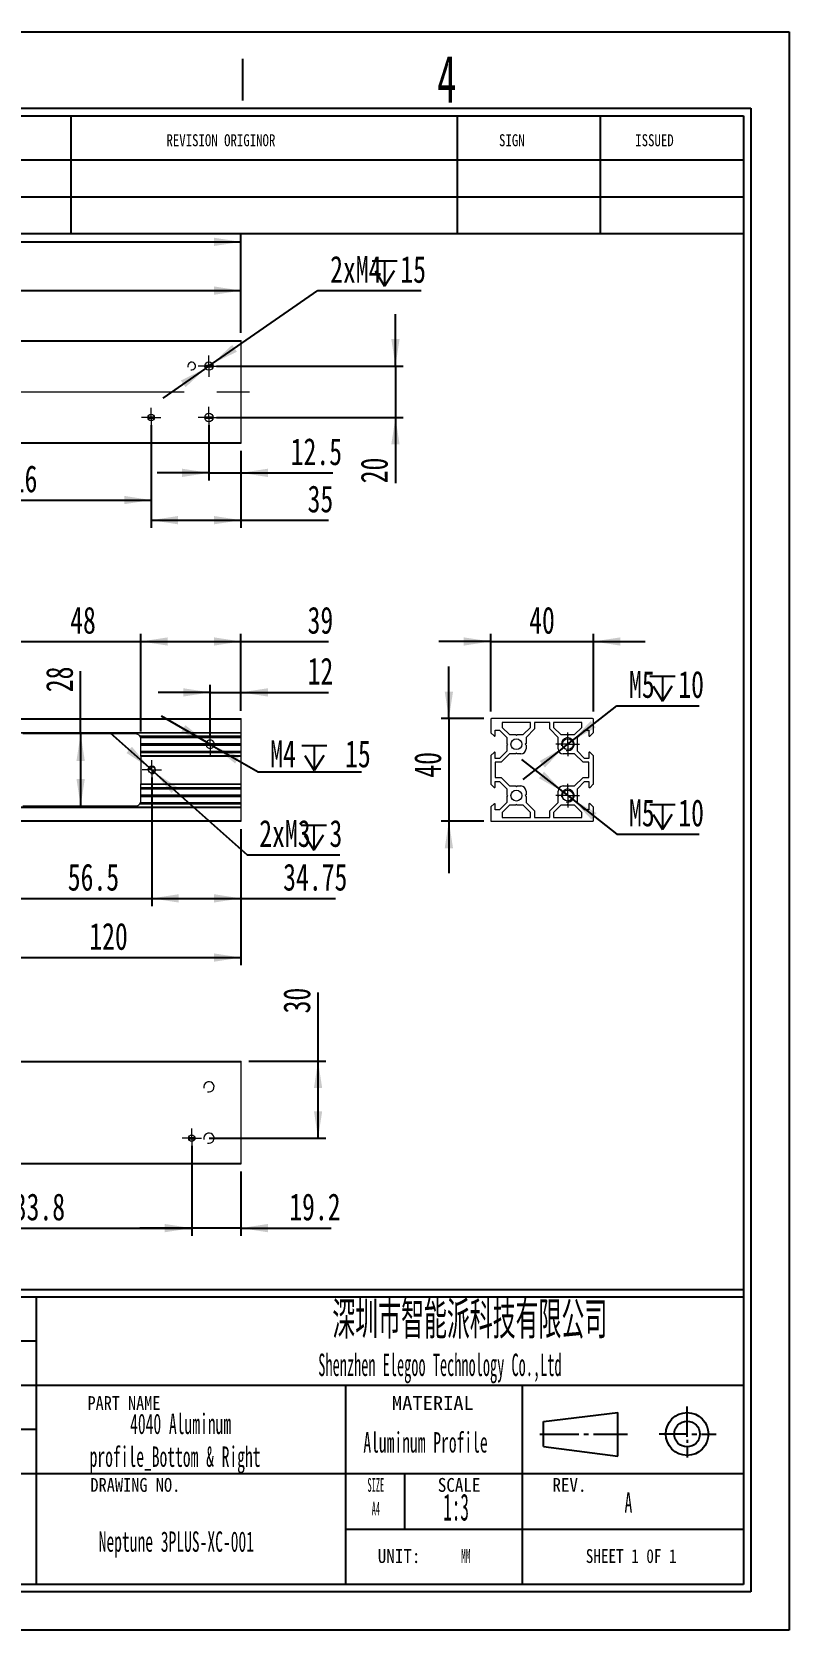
# Model space of a CAD drawing. Header units: millimetres. Extents: x 2 to 295, y 1 to 209.
# Drawn here: x 196.9 to 295.1, y 1.3 to 208.7 of the extents above; entities that cross this region are included whole.
import ezdxf

# ---------------------------------------------------------------- set-up
doc = ezdxf.new("R2010")
doc.units = ezdxf.units.MM
doc.linetypes.add('CENTER', pattern=[10.16, 6.35, -1.27, 1.27, -1.27])
doc.linetypes.add('CENTERX2', pattern=[20.32, 12.7, -2.54, 2.54, -2.54])
doc.layers.add('DIM', color=5, linetype='Continuous')
doc.layers.add('SLD-0', color=179, linetype='Continuous')
doc.layers.add('中心线', color=1, linetype='CENTER', lineweight=15)
doc.styles.add('SLDTEXTSTYLE1', font='TXT', dxfattribs={"width": 0.469})
doc.styles.add('SLDTEXTSTYLE10', font='TXT', dxfattribs={"width": 0.7865})
doc.styles.add('SLDTEXTSTYLE11', font='TXT', dxfattribs={"width": 0.862222})
doc.styles.add('SLDTEXTSTYLE12', font='TXT', dxfattribs={"width": 1.089})
doc.styles.add('SLDTEXTSTYLE13', font='TXT', dxfattribs={"width": 0.56, "bigfont": 'bigfont'})
doc.styles.add('SLDTEXTSTYLE14', font='TXT', dxfattribs={"width": 0.805625})
doc.styles.add('SLDTEXTSTYLE15', font='TXT', dxfattribs={"width": 0.7})
doc.styles.add('SLDTEXTSTYLE2', font='TXT', dxfattribs={"width": 0.56})
doc.styles.add('SLDTEXTSTYLE4', font='TXT', dxfattribs={"width": 0.484})
doc.styles.add('SLDTEXTSTYLE5', font='TXT', dxfattribs={"width": 0.40535})
doc.styles.add('SLDTEXTSTYLE6', font='TXT', dxfattribs={"width": 0.6})
doc.styles.add('SLDTEXTSTYLE8', font='TXT', dxfattribs={"width": 0.9075})
doc.styles.add('SLDTEXTSTYLE9', font='TXT', dxfattribs={"width": 0.870455})
doc.dimstyles.new('SLDDIMSTYLE0', dxfattribs={"dimtxt": 3.5, "dimasz": 3.5, "dimexe": 0, "dimexo": 0.0625, "dimgap": 0.875, "dimtad": 2, "dimlfac": 3, "dimrnd": 1e-09, "dimzin": 12, "dimdsep": 46, "dimtxsty": 'SLDTEXTSTYLE1', "dimsah": 1, "dimcen": 0.09, "dimadec": 0, "dimazin": 3, "dimtfac": 1, "dimtofl": 0, "dimtmove": 0, "dimatfit": 3, "dimfxl": 0, "dimfrac": 2, "dimtolj": 1, "dimtzin": 12, "dimarcsym": 0})
doc.dimstyles.new('SLDDIMSTYLE2', dxfattribs={"dimtxt": 3.5, "dimasz": 3.5, "dimexe": 0, "dimexo": 0.0625, "dimgap": 0.875, "dimtad": 2, "dimlfac": 3, "dimrnd": 1e-09, "dimzin": 12, "dimdsep": 46, "dimtxsty": 'SLDTEXTSTYLE1', "dimsah": 1, "dimcen": 0.09, "dimadec": 0, "dimazin": 3, "dimtfac": 1, "dimtmove": 0, "dimatfit": 0, "dimfxl": 0, "dimfrac": 2, "dimtolj": 1, "dimtzin": 12, "dimarcsym": 0})
doc.dimstyles.new('SLDDIMSTYLE3', dxfattribs={"dimtxt": 3.5, "dimasz": 3.5, "dimexe": 0, "dimexo": 0.0625, "dimgap": 0.875, "dimtad": 0, "dimtih": 1, "dimtoh": 1, "dimdec": 6, "dimlfac": 3, "dimrnd": 1e-09, "dimzin": 12, "dimdsep": 46, "dimtxsty": 'SLDTEXTSTYLE1', "dimsah": 1, "dimcen": 0, "dimadec": 0, "dimazin": 3, "dimtfac": 1, "dimtmove": 0, "dimatfit": 3, "dimfxl": 0, "dimfrac": 2, "dimtolj": 1, "dimtzin": 12, "dimarcsym": 0})
doc.dimstyles.new('SLDDIMSTYLE5', dxfattribs={"dimtxt": 3.5, "dimasz": 3.5, "dimexe": 0, "dimexo": 0.0625, "dimgap": 0.875, "dimtad": 0, "dimtih": 1, "dimtoh": 1, "dimlfac": 3, "dimrnd": 1e-09, "dimzin": 12, "dimdsep": 46, "dimtxsty": 'SLDTEXTSTYLE1', "dimsah": 1, "dimcen": 0, "dimadec": 0, "dimazin": 3, "dimtfac": 1, "dimtmove": 0, "dimatfit": 3, "dimfxl": 0, "dimfrac": 2, "dimtolj": 1, "dimtzin": 12, "dimarcsym": 0})

# ---------------------------------------------------------------- blocks, each defined once
blk = doc.blocks.new('SW_NOTE_1')
at = {"layer": 'SLD-0', "color": 0, "char_height": 2.6458, "attachment_point": 2, "style": 'SLDTEXTSTYLE2'}
for s, insert in [('4040 Aluminum', (8.17, 3.41)), ('profile_Bottom & Right', (7.45, -0.85))]:
    blk.add_mtext(s, dxfattribs=dict(at, insert=insert))
blk = doc.blocks.new('_D_4')
at = {"layer": 'DIM'}
for p, q in [((219.98, 122.97), (213.25, 122.97)), ((219.98, 117.24), (219.98, 123.97)), ((219.98, 122.97), (223.98, 122.97)), ((223.98, 120.58), (223.98, 123.97)), ((223.98, 122.97), (235.35, 122.97))]:
    blk.add_line(p, q, dxfattribs=at)
for points in [[(219.98, 122.97), (216.48, 123.51), (216.48, 122.43)], [(223.98, 122.97), (227.48, 122.43), (227.48, 123.51)]]:
    blk.add_solid(points, dxfattribs=at)
at = {"layer": 'DIM', "insert": (232.62, 127.48), "char_height": 3.5, "attachment_point": 1, "style": 'SLDTEXTSTYLE15'}
blk.add_mtext('12', dxfattribs=at)
blk = doc.blocks.new('_D_5')
at = {"layer": 'DIM'}
for p, q in [((194.98, 129.58), (188.25, 129.58)), ((194.98, 117.91), (194.98, 130.58)), ((194.98, 129.58), (210.98, 129.58)), ((210.98, 117.91), (210.98, 130.58)), ((210.98, 129.58), (217.72, 129.58))]:
    blk.add_line(p, q, dxfattribs=at)
for points in [[(194.98, 129.58), (191.48, 130.11), (191.48, 129.04)], [(210.98, 129.58), (214.48, 129.04), (214.48, 130.11)]]:
    blk.add_solid(points, dxfattribs=at)
at = {"layer": 'DIM', "insert": (201.81, 134.09), "char_height": 3.5, "attachment_point": 1, "style": 'SLDTEXTSTYLE15'}
blk.add_mtext('48', dxfattribs=at)
blk = doc.blocks.new('_D_6')
at = {"layer": 'DIM'}
for q in [(203.17, 125.71), (203.17, 108.24)]:
    blk.add_line((203.17, 117.58), q, dxfattribs=at)
for points in [[(203.17, 117.58), (202.63, 114.08), (203.71, 114.08)], [(203.17, 108.24), (203.71, 111.74), (202.63, 111.74)]]:
    blk.add_solid(points, dxfattribs=at)
at = {"layer": 'DIM', "insert": (198.66, 122.99), "char_height": 3.5, "attachment_point": 1, "rotation": 90, "style": 'SLDTEXTSTYLE15'}
blk.add_mtext('28', dxfattribs=at)
blk = doc.blocks.new('_D_7')
at = {"layer": 'DIM'}
for p, q in [((193.57, 110.66), (193.57, 95.24)), ((212.4, 110.66), (212.4, 95.24)), ((193.57, 96.24), (186.84, 96.24)), ((193.57, 96.24), (212.4, 96.24)), ((212.4, 96.24), (219.13, 96.24))]:
    blk.add_line(p, q, dxfattribs=at)
for points in [[(193.57, 96.24), (190.07, 96.78), (190.07, 95.7)], [(212.4, 96.24), (215.9, 95.7), (215.9, 96.78)]]:
    blk.add_solid(points, dxfattribs=at)
at = {"layer": 'DIM', "insert": (201.5, 100.75), "char_height": 3.5, "attachment_point": 1, "style": 'SLDTEXTSTYLE15'}
blk.add_mtext('56.5', dxfattribs=at)
blk = doc.blocks.new('_D_8')
at = {"layer": 'DIM'}
for p, q in [((210.98, 117.91), (210.98, 130.58)), ((210.98, 129.58), (223.98, 129.58)), ((223.98, 120.58), (223.98, 130.58)), ((223.98, 129.58), (235.35, 129.58))]:
    blk.add_line(p, q, dxfattribs=at)
for points in [[(210.98, 129.58), (214.48, 129.04), (214.48, 130.11)], [(223.98, 129.58), (220.48, 130.11), (220.48, 129.04)]]:
    blk.add_solid(points, dxfattribs=at)
at = {"layer": 'DIM', "insert": (232.62, 134.09), "char_height": 3.5, "attachment_point": 1, "style": 'SLDTEXTSTYLE15'}
blk.add_mtext('39', dxfattribs=at)
blk = doc.blocks.new('SW_SYMBOL_HOLE_DEPTH')
at = {"layer": 'DIM', "color": 0}
for p, q in [((0, 875), (800, 875)), ((100, 555), (400, 75)), ((400, 875), (400, 75)), ((700, 555), (400, 75))]:
    blk.add_line(p, q, dxfattribs=at)
blk = doc.blocks.new('_D_9')
at = {"layer": 'DIM'}
for p, q in [((219.51, 116.52), (213.68, 119.88)), ((219.51, 116.52), (220.46, 115.97)), ((220.46, 115.97), (226.19, 112.66)), ((226.19, 112.66), (239.61, 112.66))]:
    blk.add_line(p, q, dxfattribs=at)
for points in [[(219.51, 116.52), (216.75, 118.73), (216.21, 117.8)], [(220.46, 115.97), (223.22, 113.75), (223.76, 114.68)]]:
    blk.add_solid(points, dxfattribs=at)
at = {"layer": 'DIM', "xscale": 0.004072727272727273, "yscale": 0.004072727272727273, "zscale": 0.004072727272727273}
blk.add_blockref('SW_SYMBOL_HOLE_DEPTH', (231.86, 112.52), dxfattribs=at)
at = {"layer": 'DIM', "char_height": 3.5, "attachment_point": 1, "style": 'SLDTEXTSTYLE15'}
for s, insert in [('M4', (227.77, 116.75)), ('15', (237.49, 116.75))]:
    blk.add_mtext(s, dxfattribs=dict(at, insert=insert))
blk = doc.blocks.new('_D_11')
at = {"layer": 'DIM'}
for p, q in [((212.09, 113.19), (207.06, 117.66)), ((212.09, 113.19), (212.71, 112.63)), ((212.71, 112.63), (224.76, 101.91)), ((224.76, 101.91), (236.82, 101.91))]:
    blk.add_line(p, q, dxfattribs=at)
for points in [[(212.09, 113.19), (209.83, 115.91), (209.12, 115.11)], [(212.71, 112.63), (214.97, 109.9), (215.68, 110.71)]]:
    blk.add_solid(points, dxfattribs=at)
at = {"layer": 'DIM', "xscale": 0.004072727272727273, "yscale": 0.004072727272727273, "zscale": 0.004072727272727273}
blk.add_blockref('SW_SYMBOL_HOLE_DEPTH', (231.8, 102.19), dxfattribs=at)
at = {"layer": 'DIM', "char_height": 3.5, "attachment_point": 1, "style": 'SLDTEXTSTYLE15'}
for s, insert in [('2xM3', (226.35, 106.42)), ('3', (235.46, 106.42))]:
    blk.add_mtext(s, dxfattribs=dict(at, insert=insert))
blk = doc.blocks.new('_D_12')
at = {"layer": 'DIM'}
for p, q in [((212.4, 111.91), (212.4, 95.24)), ((223.98, 105.24), (223.98, 95.24)), ((212.4, 96.24), (223.98, 96.24)), ((223.98, 96.24), (236.26, 96.24))]:
    blk.add_line(p, q, dxfattribs=at)
for points in [[(212.4, 96.24), (215.9, 95.7), (215.9, 96.78)], [(223.98, 96.24), (220.48, 96.78), (220.48, 95.7)]]:
    blk.add_solid(points, dxfattribs=at)
at = {"layer": 'DIM', "insert": (229.45, 100.75), "char_height": 3.5, "attachment_point": 1, "style": 'SLDTEXTSTYLE15'}
blk.add_mtext('34.75', dxfattribs=at)
blk = doc.blocks.new('_D_13')
at = {"layer": 'DIM'}
for p, q in [((183.98, 113.54), (183.98, 87.56)), ((223.98, 105.24), (223.98, 87.56)), ((183.98, 88.56), (223.98, 88.56))]:
    blk.add_line(p, q, dxfattribs=at)
for points in [[(183.98, 88.56), (187.48, 88.02), (187.48, 89.1)], [(223.98, 88.56), (220.48, 89.1), (220.48, 88.02)]]:
    blk.add_solid(points, dxfattribs=at)
at = {"layer": 'DIM', "insert": (204.29, 93.07), "char_height": 3.5, "attachment_point": 1, "style": 'SLDTEXTSTYLE15'}
blk.add_mtext('120', dxfattribs=at)
blk = doc.blocks.new('SW_CENTERMARKSYMBOL_0')
at = {"layer": '中心线', "color": 0}
for p, q in [((-0.83, 0), (-1.25, 0)), ((0, 0), (-0.83, 0)), ((0, 0.83), (0, 1.25)), ((0, 0), (0, 0.83)), ((0, 0), (0, -0.83)), ((0, 0), (0.83, 0)), ((0.83, 0), (1.25, 0)), ((0, -0.83), (0, -1.25))]:
    blk.add_line(p, q, dxfattribs=at)
blk = doc.blocks.new('SW_CENTERMARKSYMBOL_6')
at = {"layer": '中心线', "color": 0}
for p, q in [((-0.83, 0), (-1.38, 0)), ((0, 0), (-0.83, 0)), ((0, 0.83), (0, 1.38)), ((0, 0), (0, 0.83)), ((0, 0), (0, -0.83)), ((0, 0), (0.83, 0)), ((0.83, 0), (1.38, 0)), ((0, -0.83), (0, -1.38))]:
    blk.add_line(p, q, dxfattribs=at)
blk = doc.blocks.new('_D_14')
at = {"layer": 'DIM'}
for p, q in [((266.94, 116.67), (272.75, 121.24)), ((272.75, 121.24), (283.45, 121.24)), ((265.84, 115.81), (266.94, 116.67)), ((265.84, 115.81), (260.55, 111.65))]:
    blk.add_line(p, q, dxfattribs=at)
for points in [[(266.94, 116.67), (270.02, 118.41), (269.36, 119.26)], [(265.84, 115.81), (262.75, 114.07), (263.42, 113.22)]]:
    blk.add_solid(points, dxfattribs=at)
at = {"layer": 'DIM', "xscale": 0.004072727272727273, "yscale": 0.004072727272727273, "zscale": 0.004072727272727273}
blk.add_blockref('SW_SYMBOL_HOLE_DEPTH', (277.06, 121.53), dxfattribs=at)
at = {"layer": 'DIM', "char_height": 3.5, "attachment_point": 1, "style": 'SLDTEXTSTYLE15'}
for s, insert in [('M5', (274.34, 125.76)), ('10', (280.73, 125.76))]:
    blk.add_mtext(s, dxfattribs=dict(at, insert=insert))
blk = doc.blocks.new('_D_15')
at = {"layer": 'DIM'}
for p, q in [((265.73, 110.09), (260.44, 114.25)), ((265.73, 110.09), (267.04, 109.06)), ((267.04, 109.06), (272.75, 104.57)), ((272.75, 104.57), (283.45, 104.57))]:
    blk.add_line(p, q, dxfattribs=at)
for points in [[(265.73, 110.09), (263.31, 112.68), (262.65, 111.83)], [(267.04, 109.06), (269.46, 106.47), (270.13, 107.32)]]:
    blk.add_solid(points, dxfattribs=at)
at = {"layer": 'DIM', "xscale": 0.004072727272727273, "yscale": 0.004072727272727273, "zscale": 0.004072727272727273}
blk.add_blockref('SW_SYMBOL_HOLE_DEPTH', (277.06, 104.86), dxfattribs=at)
at = {"layer": 'DIM', "char_height": 3.5, "attachment_point": 1, "style": 'SLDTEXTSTYLE15'}
for s, insert in [('M5', (274.34, 109.09)), ('10', (280.73, 109.09))]:
    blk.add_mtext(s, dxfattribs=dict(at, insert=insert))
blk = doc.blocks.new('_D_16')
at = {"layer": 'DIM'}
for p, q in [((250.96, 119.58), (250.96, 126.31)), ((255.49, 119.58), (249.96, 119.58)), ((250.96, 119.58), (250.96, 106.24)), ((255.49, 106.24), (249.96, 106.24)), ((250.96, 106.24), (250.96, 99.51))]:
    blk.add_line(p, q, dxfattribs=at)
for points in [[(250.96, 119.58), (251.5, 123.08), (250.42, 123.08)], [(250.96, 106.24), (250.42, 102.74), (251.5, 102.74)]]:
    blk.add_solid(points, dxfattribs=at)
at = {"layer": 'DIM', "insert": (246.45, 111.9), "char_height": 3.5, "attachment_point": 1, "rotation": 90, "style": 'SLDTEXTSTYLE15'}
blk.add_mtext('40', dxfattribs=at)
blk = doc.blocks.new('_D_17')
at = {"layer": 'DIM'}
for p, q in [((256.39, 129.58), (249.66, 129.58)), ((256.39, 120.48), (256.39, 130.58)), ((256.39, 129.58), (269.72, 129.58)), ((269.72, 120.48), (269.72, 130.58)), ((269.72, 129.58), (276.45, 129.58))]:
    blk.add_line(p, q, dxfattribs=at)
for points in [[(256.39, 129.58), (252.89, 130.11), (252.89, 129.04)], [(269.72, 129.58), (273.22, 129.04), (273.22, 130.11)]]:
    blk.add_solid(points, dxfattribs=at)
at = {"layer": 'DIM', "insert": (261.38, 134.09), "char_height": 3.5, "attachment_point": 1, "style": 'SLDTEXTSTYLE15'}
blk.add_mtext('40', dxfattribs=at)
blk = doc.blocks.new('SW_CENTERMARKSYMBOL_8')
at = {"layer": '中心线', "color": 0}
for p, q in [((-0.83, 0), (-1.53, 0)), ((0, 0), (-0.83, 0)), ((0, 0.83), (0, 1.53)), ((0, 0), (0, 0.83)), ((0, 0), (0, -0.83)), ((0, 0), (0.83, 0)), ((0.83, 0), (1.53, 0)), ((0, -0.83), (0, -1.53))]:
    blk.add_line(p, q, dxfattribs=at)
blk = doc.blocks.new('SW_CENTERMARKSYMBOL_9')
at = {"layer": '中心线', "color": 0}
for p, q in [((-0.83, 0), (-1.53, 0)), ((0, 0), (-0.83, 0)), ((0, 0.83), (0, 1.53)), ((0, 0), (0, 0.83)), ((0, 0), (0, -0.83)), ((0, 0), (0.83, 0)), ((0.83, 0), (1.53, 0)), ((0, -0.83), (0, -1.53))]:
    blk.add_line(p, q, dxfattribs=at)
blk = doc.blocks.new('_D_22')
at = {"layer": 'DIM'}
for p, q in [((172.98, 64.12), (172.98, 52.45)), ((217.58, 64.12), (217.58, 52.45)), ((172.98, 53.45), (217.58, 53.45))]:
    blk.add_line(p, q, dxfattribs=at)
for points in [[(172.98, 53.45), (176.48, 52.91), (176.48, 53.99)], [(217.58, 53.45), (214.08, 53.99), (214.08, 52.91)]]:
    blk.add_solid(points, dxfattribs=at)
at = {"layer": 'DIM', "insert": (192.82, 57.96), "char_height": 3.5, "attachment_point": 1, "style": 'SLDTEXTSTYLE15'}
blk.add_mtext('133.8', dxfattribs=at)
blk = doc.blocks.new('_D_23')
at = {"layer": 'DIM'}
for p, q in [((217.58, 64.12), (217.58, 52.45)), ((223.98, 60.79), (223.98, 52.45)), ((217.58, 53.45), (210.85, 53.45)), ((223.98, 53.45), (217.58, 53.45)), ((223.98, 53.45), (235.69, 53.45))]:
    blk.add_line(p, q, dxfattribs=at)
for points in [[(217.58, 53.45), (214.08, 53.99), (214.08, 52.91)], [(223.98, 53.45), (227.48, 52.91), (227.48, 53.99)]]:
    blk.add_solid(points, dxfattribs=at)
at = {"layer": 'DIM', "insert": (230.24, 57.96), "char_height": 3.5, "attachment_point": 1, "style": 'SLDTEXTSTYLE15'}
blk.add_mtext('19.2', dxfattribs=at)
blk = doc.blocks.new('_D_24')
at = {"layer": 'DIM'}
for p, q in [((233.98, 75.12), (233.98, 84.04)), ((224.98, 75.12), (234.98, 75.12)), ((233.98, 65.12), (233.98, 75.12)), ((219.83, 65.12), (234.98, 65.12))]:
    blk.add_line(p, q, dxfattribs=at)
for points in [[(233.98, 75.12), (233.45, 71.62), (234.52, 71.62)], [(233.98, 65.12), (234.52, 68.62), (233.45, 68.62)]]:
    blk.add_solid(points, dxfattribs=at)
at = {"layer": 'DIM', "insert": (229.47, 81.31), "char_height": 3.5, "attachment_point": 1, "rotation": 90, "style": 'SLDTEXTSTYLE15'}
blk.add_mtext('30', dxfattribs=at)
blk = doc.blocks.new('SW_CENTERMARKSYMBOL_12')
at = {"layer": '中心线', "color": 0}
for p, q in [((-0.83, 0), (-1.25, 0)), ((0, 0), (-0.83, 0)), ((0, 0.83), (0, 1.25)), ((0, 0), (0, 0.83)), ((0, 0), (0, -0.83)), ((0, 0), (0.83, 0)), ((0.83, 0), (1.25, 0)), ((0, -0.83), (0, -1.25))]:
    blk.add_line(p, q, dxfattribs=at)
blk = doc.blocks.new('_D_29')
at = {"layer": 'DIM'}
for p, q in [((173.65, 157.65), (173.65, 146.93)), ((212.32, 157.65), (212.32, 146.93)), ((173.65, 147.93), (212.32, 147.93))]:
    blk.add_line(p, q, dxfattribs=at)
for points in [[(173.65, 147.93), (177.15, 147.39), (177.15, 148.47)], [(212.32, 147.93), (208.82, 148.47), (208.82, 147.39)]]:
    blk.add_solid(points, dxfattribs=at)
at = {"layer": 'DIM', "insert": (192.56, 152.44), "char_height": 3.5, "attachment_point": 1, "style": 'SLDTEXTSTYLE15'}
blk.add_mtext('116', dxfattribs=at)
blk = doc.blocks.new('_D_34')
at = {"layer": 'DIM'}
for p, q in [((61.98, 169.65), (61.98, 182.43)), ((61.98, 181.43), (223.98, 181.43)), ((223.98, 169.65), (223.98, 182.43))]:
    blk.add_line(p, q, dxfattribs=at)
for points in [[(61.98, 181.43), (65.48, 180.9), (65.48, 181.97)], [(223.98, 181.43), (220.48, 181.97), (220.48, 180.9)]]:
    blk.add_solid(points, dxfattribs=at)
at = {"layer": 'DIM', "insert": (154.1, 185.95), "char_height": 3.5, "attachment_point": 1, "style": 'SLDTEXTSTYLE15'}
blk.add_mtext('486', dxfattribs=at)
blk = doc.blocks.new('_D_35')
at = {"layer": 'DIM'}
for p, q in [((212.32, 157.65), (212.32, 144.32)), ((223.98, 154.32), (223.98, 144.32)), ((212.32, 145.32), (223.98, 145.32)), ((223.98, 145.32), (235.35, 145.32))]:
    blk.add_line(p, q, dxfattribs=at)
for points in [[(212.32, 145.32), (215.82, 144.78), (215.82, 145.86)], [(223.98, 145.32), (220.48, 145.86), (220.48, 144.78)]]:
    blk.add_solid(points, dxfattribs=at)
at = {"layer": 'DIM', "insert": (232.62, 149.83), "char_height": 3.5, "attachment_point": 1, "style": 'SLDTEXTSTYLE15'}
blk.add_mtext('35', dxfattribs=at)
blk = doc.blocks.new('_D_36')
at = {"layer": 'DIM'}
for p, q in [((165.98, 166.32), (165.98, 176.11)), ((165.98, 175.11), (223.98, 175.11)), ((223.98, 169.65), (223.98, 176.11))]:
    blk.add_line(p, q, dxfattribs=at)
for points in [[(165.98, 175.11), (169.48, 174.57), (169.48, 175.65)], [(223.98, 175.11), (220.48, 175.65), (220.48, 174.57)]]:
    blk.add_solid(points, dxfattribs=at)
at = {"layer": 'DIM', "insert": (189.05, 179.62), "char_height": 3.5, "attachment_point": 1, "style": 'SLDTEXTSTYLE15'}
blk.add_mtext('174', dxfattribs=at)
blk = doc.blocks.new('_D_37')
at = {"layer": 'DIM'}
for p, q in [((219.82, 157.65), (219.82, 150.46)), ((223.98, 154.32), (223.98, 150.46)), ((219.82, 151.46), (213.09, 151.46)), ((219.82, 151.46), (223.98, 151.46)), ((223.98, 151.46), (235.88, 151.46))]:
    blk.add_line(p, q, dxfattribs=at)
for points in [[(219.82, 151.46), (216.32, 152), (216.32, 150.92)], [(223.98, 151.46), (227.48, 150.92), (227.48, 152)]]:
    blk.add_solid(points, dxfattribs=at)
at = {"layer": 'DIM', "insert": (230.43, 155.97), "char_height": 3.5, "attachment_point": 1, "style": 'SLDTEXTSTYLE15'}
blk.add_mtext('12.5', dxfattribs=at)
blk = doc.blocks.new('_D_38')
at = {"layer": 'DIM'}
for p, q in [((244.03, 165.32), (244.03, 172.05)), ((220.82, 165.32), (245.03, 165.32)), ((244.03, 165.32), (244.03, 158.65)), ((220.82, 158.65), (245.03, 158.65)), ((244.03, 158.65), (244.03, 150.1))]:
    blk.add_line(p, q, dxfattribs=at)
for points in [[(244.03, 165.32), (244.56, 168.82), (243.49, 168.82)], [(244.03, 158.65), (243.49, 155.15), (244.56, 155.15)]]:
    blk.add_solid(points, dxfattribs=at)
at = {"layer": 'DIM', "insert": (239.51, 150.1), "char_height": 3.5, "attachment_point": 1, "rotation": 90, "style": 'SLDTEXTSTYLE15'}
blk.add_mtext('20', dxfattribs=at)
blk = doc.blocks.new('_D_39')
at = {"layer": 'DIM'}
for p, q in [((220.27, 165.63), (233.96, 175.11)), ((233.96, 175.11), (247.38, 175.11)), ((219.37, 165), (213.83, 161.17)), ((219.37, 165), (220.27, 165.63))]:
    blk.add_line(p, q, dxfattribs=at)
for points in [[(220.27, 165.63), (223.45, 167.18), (222.84, 168.07)], [(219.37, 165), (216.18, 163.45), (216.79, 162.57)]]:
    blk.add_solid(points, dxfattribs=at)
at = {"layer": 'DIM', "xscale": 0.004072727272727273, "yscale": 0.004072727272727273, "zscale": 0.004072727272727273}
blk.add_blockref('SW_SYMBOL_HOLE_DEPTH', (240.99, 175.4), dxfattribs=at)
at = {"layer": 'DIM', "char_height": 3.5, "attachment_point": 1, "style": 'SLDTEXTSTYLE15'}
for s, insert in [('2xM4', (235.55, 179.62)), ('15', (244.66, 179.62))]:
    blk.add_mtext(s, dxfattribs=dict(at, insert=insert))
blk = doc.blocks.new('SW_CENTERMARKSYMBOL_19')
at = {"layer": '中心线', "color": 0}
for p, q in [((-0.83, 0), (-1.38, 0)), ((0, 0), (-0.83, 0)), ((0, 0.83), (0, 1.38)), ((0, 0), (0, 0.83)), ((0, 0), (0, -0.83)), ((0, 0), (0.83, 0)), ((0.83, 0), (1.38, 0)), ((0, -0.83), (0, -1.38))]:
    blk.add_line(p, q, dxfattribs=at)
blk = doc.blocks.new('SW_CENTERMARKSYMBOL_20')
at = {"layer": '中心线', "color": 0}
for p, q in [((-0.83, 0), (-1.38, 0)), ((0, 0), (-0.83, 0)), ((0, 0.83), (0, 1.38)), ((0, 0), (0, 0.83)), ((0, 0), (0, -0.83)), ((0, 0), (0.83, 0)), ((0.83, 0), (1.38, 0)), ((0, -0.83), (0, -1.38))]:
    blk.add_line(p, q, dxfattribs=at)
blk = doc.blocks.new('SW_CENTERMARKSYMBOL_23')
at = {"layer": '中心线', "color": 0}
for p, q in [((-0.83, 0), (-1.25, 0)), ((0, 0), (-0.83, 0)), ((0, 0.83), (0, 1.25)), ((0, 0), (0, 0.83)), ((0, 0), (0, -0.83)), ((0, 0), (0.83, 0)), ((0.83, 0), (1.25, 0)), ((0, -0.83), (0, -1.25))]:
    blk.add_line(p, q, dxfattribs=at)

msp = doc.modelspace()

# ---------------------------------------------------------------- linework, layer by layer
at = {"color": 7, "linetype": 'Continuous', "lineweight": 15}
for p, q in [((61.98444258, 168.65091057), (223.98444306, 168.65091057)), ((61.98444258, 168.55091074), (223.98444306, 168.55091074)), ((223.98444306, 168.55091074), (223.98444306, 168.65091057)), ((223.98444306, 155.41757737), (223.98444306, 168.55091074)), ((219.26777633, 165.31757731), (220.36218249, 165.31757731)), ((219.28087042, 165.41757745), (220.35616087, 165.41757745)), ((219.28225778, 165.21757748), (220.35580356, 165.21757748)), ((211.90111007, 158.6509108), (212.73311641, 158.6509108)), ((211.91655016, 158.55091066), (212.71644946, 158.55091066)), ((211.91987312, 158.75091063), (212.72036474, 158.75091063)), ((219.26777633, 158.6509108), (220.36218249, 158.6509108)), ((219.28087042, 158.75091063), (220.35616087, 158.75091063)), ((219.28225778, 158.55091066), (220.35580356, 158.55091066)), ((61.98444258, 155.41757737), (223.98444306, 155.41757737)), ((61.98444258, 155.31757754), (223.98444306, 155.31757754)), ((223.98444306, 155.31757754), (223.98444306, 155.41757737)), ((169.35110878, 119.57555113), (223.98444306, 119.57555113)), ((169.35110878, 119.4755513), (223.98444306, 119.4755513)), ((223.98444306, 119.4755513), (223.98444306, 119.57555113)), ((223.98444306, 117.78184434), (223.98444306, 119.4755513)), ((256.38708217, 119.4755513), (256.38708217, 117.78184434)), ((269.62041537, 119.57555113), (256.487082, 119.57555113)), ((257.8870821, 119.07555136), (257.8870821, 118.42910484)), ((261.55374875, 119.07555136), (257.8870821, 119.07555136)), ((257.8870821, 118.42910484), (258.82396871, 117.49221792)), ((260.61686199, 117.49221792), (261.55374875, 118.42910484)), ((262.05374868, 118.22199795), (260.97041532, 117.13866459)), ((261.55374875, 118.42910484), (261.55374875, 119.07555136)), ((264.0537487, 119.07555136), (262.05374868, 119.07555136)), ((262.05374868, 119.07555136), (262.05374868, 118.22199795)), ((264.0537487, 118.22199795), (264.0537487, 119.07555136)), ((265.13708205, 117.13866459), (264.0537487, 118.22199795)), ((268.22041527, 119.07555136), (264.55374862, 119.07555136)), ((264.55374862, 119.07555136), (264.55374862, 118.42910484)), ((264.55374862, 118.42910484), (265.49063538, 117.49221792)), ((267.28352866, 117.49221792), (268.22041527, 118.42910484)), ((268.22041527, 118.42910484), (268.22041527, 119.07555136)), ((269.7204152, 117.78184434), (269.7204152, 119.4755513)), ((184.35389589, 117.78184434), (223.98444306, 117.78184434)), ((184.56772756, 117.71419773), (223.98444306, 117.71419773)), ((210.31777602, 117.57555143), (195.65110943, 117.57555143)), ((210.84805246, 117.3129287), (223.98444306, 117.3129287)), ((210.86841242, 117.28363923), (210.86847823, 117.28363923)), ((210.86847823, 117.28363923), (223.98444306, 117.28363923)), ((210.9435925, 117.13866459), (223.98444306, 117.13866459)), ((210.98444279, 116.34221801), (210.98444279, 116.90888465)), ((210.98444279, 116.34221801), (219.44361035, 116.34221801)), ((210.98444279, 116.24221787), (210.98444279, 116.34221801)), ((210.98444279, 116.24221787), (219.43444303, 116.24221787)), ((210.98444279, 116.14221804), (210.98444279, 116.24221787)), ((210.98444279, 116.14221804), (219.44361035, 116.14221804)), ((210.98444279, 115.34577131), (210.98444279, 116.14221804)), ((219.44003686, 116.24221787), (220.53444302, 116.24221787)), ((219.44605848, 116.14221804), (220.52134894, 116.14221804)), ((219.4464158, 116.34221801), (220.51996158, 116.34221801)), ((220.5252757, 116.34221801), (223.98444306, 116.34221801)), ((220.5252757, 116.14221804), (223.98444306, 116.14221804)), ((220.53444302, 116.24221787), (223.98444306, 116.24221787)), ((223.98444306, 117.71419773), (223.98444306, 117.78184434)), ((223.98444306, 117.3129287), (223.98444306, 117.71419773)), ((223.98444306, 117.28363923), (223.98444306, 117.3129287)), ((223.98444306, 117.13866459), (223.98444306, 117.28363923)), ((223.98444306, 116.34221801), (223.98444306, 117.13866459)), ((223.98444306, 116.24221787), (223.98444306, 116.34221801)), ((223.98444306, 116.14221804), (223.98444306, 116.24221787)), ((223.98444306, 115.34577131), (223.98444306, 116.14221804)), ((256.41510194, 117.71419773), (256.81637158, 117.3129287)), ((256.98708177, 118.0755512), (257.53352846, 118.0755512)), ((256.98708177, 117.38363937), (256.98708177, 118.0755512)), ((257.53352846, 118.0755512), (258.47041538, 117.13866459)), ((258.47041538, 117.13866459), (258.47041538, 116.34221801)), ((258.47041538, 116.34221801), (258.57041521, 116.24221787)), ((258.57041521, 116.24221787), (258.47041538, 116.14221804)), ((258.47041538, 116.14221804), (258.47041538, 115.34577131)), ((258.82396871, 117.49221792), (259.62041529, 117.49221792)), ((259.62041529, 117.49221792), (259.72041543, 117.39221809)), ((259.72041543, 117.39221809), (259.82041526, 117.49221792)), ((259.82041526, 117.49221792), (260.61686199, 117.49221792)), ((260.97041532, 116.34221801), (260.87041534, 116.24221787)), ((260.87041534, 116.24221787), (260.97041532, 116.14221804)), ((260.97041532, 117.13866459), (260.97041532, 116.34221801)), ((260.97041532, 116.14221804), (260.97041532, 115.6588846)), ((265.13708205, 116.34221801), (265.13708205, 117.13866459)), ((265.23708204, 116.24221787), (265.13708205, 116.34221801)), ((265.13708205, 116.14221804), (265.23708204, 116.24221787)), ((265.13708205, 115.6588846), (265.13708205, 116.14221804)), ((265.49063538, 117.49221792), (266.28708212, 117.49221792)), ((266.28708212, 117.49221792), (266.38708195, 117.39221809)), ((266.38708195, 117.39221809), (266.48708209, 117.49221792)), ((266.48708209, 117.49221792), (267.28352866, 117.49221792)), ((267.53708216, 116.24221787), (267.63708199, 116.34221801)), ((267.63708199, 116.14221804), (267.53708216, 116.24221787)), ((267.63708199, 117.13866459), (268.57396891, 118.0755512)), ((267.63708199, 116.34221801), (267.63708199, 117.13866459)), ((267.63708199, 115.34577131), (267.63708199, 116.14221804)), ((268.57396891, 118.0755512), (269.1204156, 118.0755512)), ((269.1204156, 118.0755512), (269.1204156, 117.38363937)), ((269.29112579, 117.3129287), (269.69239543, 117.71419773)), ((210.98444279, 115.34577131), (223.98444306, 115.34577131)), ((210.98444279, 115.20079652), (210.98444279, 115.34577131)), ((223.98444306, 115.20079652), (210.98444279, 115.20079652)), ((210.98444279, 115.1715072), (210.98444279, 115.20079652)), ((210.98444279, 115.1715072), (223.98444306, 115.1715072)), ((210.98444279, 114.77023802), (210.98444279, 115.1715072)), ((210.98444279, 114.77023802), (223.98444306, 114.77023802)), ((210.98444279, 114.70259156), (210.98444279, 114.77023802)), ((210.98444279, 114.70259156), (223.98444306, 114.70259156)), ((210.98444279, 114.70259156), (210.98444279, 111.11517767)), ((223.98444306, 115.20079652), (223.98444306, 115.34577131)), ((223.98444306, 115.1715072), (223.98444306, 115.20079652)), ((223.98444306, 114.77023802), (223.98444306, 115.1715072)), ((223.98444306, 114.70259156), (223.98444306, 114.77023802)), ((223.98444306, 111.11517767), (223.98444306, 114.70259156)), ((256.38708217, 114.70259156), (256.38708217, 111.11517767)), ((256.81637158, 115.1715072), (256.41510194, 114.77023802)), ((256.98708177, 114.40888455), (256.98708177, 115.10079653)), ((257.53352846, 114.40888455), (256.98708177, 114.40888455)), ((258.47041538, 115.34577131), (257.53352846, 114.40888455)), ((258.82396871, 114.99221798), (257.74063535, 113.90888462)), ((259.62041529, 114.99221798), (258.82396871, 114.99221798)), ((259.72041543, 115.09221796), (259.62041529, 114.99221798)), ((259.82041526, 114.99221798), (259.72041543, 115.09221796)), ((260.3037487, 114.99221798), (259.82041526, 114.99221798)), ((266.28708212, 114.99221798), (265.80374867, 114.99221798)), ((266.38708195, 115.09221796), (266.28708212, 114.99221798)), ((266.48708209, 114.99221798), (266.38708195, 115.09221796)), ((267.28352866, 114.99221798), (266.48708209, 114.99221798)), ((268.36686202, 113.90888462), (267.28352866, 114.99221798)), ((268.57396891, 114.40888455), (267.63708199, 115.34577131)), ((269.1204156, 114.40888455), (268.57396891, 114.40888455)), ((269.1204156, 115.10079653), (269.1204156, 114.40888455)), ((269.69239543, 114.77023802), (269.29112579, 115.1715072)), ((269.7204152, 111.11517767), (269.7204152, 114.70259156)), ((257.74063535, 113.90888462), (256.98708177, 113.90888462)), ((256.98708177, 113.90888462), (256.98708177, 111.90888461)), ((269.1204156, 113.90888462), (268.36686202, 113.90888462)), ((269.1204156, 111.90888461), (269.1204156, 113.90888462)), ((210.98444279, 111.11517767), (223.98444306, 111.11517767)), ((210.98444279, 111.04753121), (210.98444279, 111.11517767)), ((210.98444279, 111.04753121), (223.98444306, 111.04753121)), ((210.98444279, 110.64626203), (210.98444279, 111.04753121)), ((210.98444279, 110.64626203), (223.98444306, 110.64626203)), ((210.98444279, 110.61697271), (210.98444279, 110.64626203)), ((210.98444279, 110.61697271), (223.98444306, 110.61697271)), ((210.98444279, 110.47199792), (210.98444279, 110.61697271)), ((210.98444279, 110.47199792), (223.98444306, 110.47199792)), ((210.98444279, 109.67555119), (210.98444279, 110.47199792)), ((223.98444306, 111.04753121), (223.98444306, 111.11517767)), ((223.98444306, 110.64626203), (223.98444306, 111.04753121)), ((223.98444306, 110.61697271), (223.98444306, 110.64626203)), ((223.98444306, 110.47199792), (223.98444306, 110.61697271)), ((223.98444306, 109.67555119), (223.98444306, 110.47199792)), ((256.41510194, 111.04753121), (256.81637158, 110.64626203)), ((256.98708177, 111.90888461), (257.74063535, 111.90888461)), ((256.98708177, 111.40888468), (257.53352846, 111.40888468)), ((256.98708177, 110.7169727), (256.98708177, 111.40888468)), ((257.53352846, 111.40888468), (258.47041538, 110.47199792)), ((257.74063535, 111.90888461), (258.82396871, 110.82555125)), ((258.47041538, 110.47199792), (258.47041538, 109.67555119)), ((258.82396871, 110.82555125), (259.62041529, 110.82555125)), ((259.62041529, 110.82555125), (259.72041543, 110.72555126)), ((259.72041543, 110.72555126), (259.82041526, 110.82555125)), ((259.82041526, 110.82555125), (260.3037487, 110.82555125)), ((260.97041532, 110.15888463), (260.97041532, 109.67555119)), ((265.13708205, 109.67555119), (265.13708205, 110.15888463)), ((265.80374867, 110.82555125), (266.28708212, 110.82555125)), ((266.28708212, 110.82555125), (266.38708195, 110.72555126)), ((266.38708195, 110.72555126), (266.48708209, 110.82555125)), ((266.48708209, 110.82555125), (267.28352866, 110.82555125)), ((267.28352866, 110.82555125), (268.36686202, 111.90888461)), ((267.63708199, 110.47199792), (268.57396891, 111.40888468)), ((267.63708199, 109.67555119), (267.63708199, 110.47199792)), ((268.36686202, 111.90888461), (269.1204156, 111.90888461)), ((268.57396891, 111.40888468), (269.1204156, 111.40888468)), ((269.1204156, 111.40888468), (269.1204156, 110.7169727)), ((269.29112579, 110.64626203), (269.69239543, 111.04753121)), ((61.98444258, 108.1035715), (223.98444306, 108.1035715)), ((61.98444258, 108.03592489), (223.98444306, 108.03592489)), ((195.65110943, 108.2422178), (210.31777602, 108.2422178)), ((210.84805246, 108.50484053), (223.98444306, 108.50484053)), ((223.98444306, 108.53413), (210.86841242, 108.53413)), ((210.9435925, 108.67910464), (223.98444306, 108.67910464)), ((210.98444279, 109.67555119), (223.98444306, 109.67555119)), ((210.98444279, 109.57555136), (210.98444279, 109.67555119)), ((210.98444279, 109.57555136), (223.98444306, 109.57555136)), ((210.98444279, 109.47555121), (210.98444279, 109.57555136)), ((210.98444279, 109.47555121), (223.98444306, 109.47555121)), ((210.98444279, 108.90888458), (210.98444279, 109.47555121)), ((223.98444306, 109.57555136), (223.98444306, 109.67555119)), ((223.98444306, 109.47555121), (223.98444306, 109.57555136)), ((223.98444306, 108.67910464), (223.98444306, 109.47555121)), ((223.98444306, 108.53413), (223.98444306, 108.67910464)), ((223.98444306, 108.50484053), (223.98444306, 108.53413)), ((223.98444306, 108.1035715), (223.98444306, 108.50484053)), ((223.98444306, 108.03592489), (223.98444306, 108.1035715)), ((223.98444306, 106.34221793), (223.98444306, 108.03592489)), ((256.38708217, 108.03592489), (256.38708217, 106.34221793)), ((256.81637158, 108.50484053), (256.41510194, 108.1035715)), ((256.98708177, 107.74221803), (256.98708177, 108.43412986)), ((258.47041538, 108.67910464), (257.53352846, 107.74221803)), ((258.82396871, 108.32555131), (257.8870821, 107.38866439)), ((258.47041538, 109.67555119), (258.57041521, 109.57555136)), ((258.57041521, 109.57555136), (258.47041538, 109.47555121)), ((258.47041538, 109.47555121), (258.47041538, 108.67910464)), ((259.62041529, 108.32555131), (258.82396871, 108.32555131)), ((259.72041543, 108.42555114), (259.62041529, 108.32555131)), ((259.82041526, 108.32555131), (259.72041543, 108.42555114)), ((260.61686199, 108.32555131), (259.82041526, 108.32555131)), ((261.55374875, 107.38866439), (260.61686199, 108.32555131)), ((260.97041532, 109.67555119), (260.87041534, 109.57555136)), ((260.87041534, 109.57555136), (260.97041532, 109.47555121)), ((260.97041532, 109.47555121), (260.97041532, 108.67910464)), ((260.97041532, 108.67910464), (262.05374868, 107.59577128)), ((264.0537487, 107.59577128), (265.13708205, 108.67910464)), ((265.49063538, 108.32555131), (264.55374862, 107.38866439)), ((265.23708204, 109.57555136), (265.13708205, 109.67555119)), ((265.13708205, 109.47555121), (265.23708204, 109.57555136)), ((265.13708205, 108.67910464), (265.13708205, 109.47555121)), ((266.28708212, 108.32555131), (265.49063538, 108.32555131)), ((266.38708195, 108.42555114), (266.28708212, 108.32555131)), ((266.48708209, 108.32555131), (266.38708195, 108.42555114)), ((267.28352866, 108.32555131), (266.48708209, 108.32555131)), ((268.22041527, 107.38866439), (267.28352866, 108.32555131)), ((267.53708216, 109.57555136), (267.63708199, 109.67555119)), ((267.63708199, 109.47555121), (267.53708216, 109.57555136)), ((267.63708199, 108.67910464), (267.63708199, 109.47555121)), ((268.57396891, 107.74221803), (267.63708199, 108.67910464)), ((269.1204156, 108.43412986), (269.1204156, 107.74221803)), ((269.69239543, 108.1035715), (269.29112579, 108.50484053)), ((269.7204152, 106.34221793), (269.7204152, 108.03592489)), ((61.98444258, 106.34221793), (223.98444306, 106.34221793)), ((61.98444258, 106.2422181), (223.98444306, 106.2422181)), ((223.98444306, 106.2422181), (223.98444306, 106.34221793)), ((256.487082, 106.2422181), (269.62041537, 106.2422181)), ((257.53352846, 107.74221803), (256.98708177, 107.74221803)), ((257.8870821, 107.38866439), (257.8870821, 106.74221787)), ((257.8870821, 106.74221787), (261.55374875, 106.74221787)), ((261.55374875, 106.74221787), (261.55374875, 107.38866439)), ((262.05374868, 107.59577128), (262.05374868, 106.74221787)), ((262.05374868, 106.74221787), (264.0537487, 106.74221787)), ((264.0537487, 106.74221787), (264.0537487, 107.59577128)), ((264.55374862, 107.38866439), (264.55374862, 106.74221787)), ((264.55374862, 106.74221787), (268.22041527, 106.74221787)), ((268.22041527, 106.74221787), (268.22041527, 107.38866439)), ((269.1204156, 107.74221803), (268.57396891, 107.74221803)), ((169.35110878, 75.11951597), (223.98444306, 75.11951597)), ((169.35110878, 75.01951614), (223.98444306, 75.01951614)), ((223.98444306, 75.01951614), (223.98444306, 75.11951597)), ((223.98444306, 61.88618277), (223.98444306, 75.01951614)), ((217.16777649, 65.1195162), (217.99978344, 65.1195162)), ((217.18321719, 65.01951606), (217.98311587, 65.01951606)), ((217.18654015, 65.21951603), (217.98703115, 65.21951603)), ((169.35110878, 61.88618277), (223.98444306, 61.88618277)), ((169.35110878, 61.78618294), (223.98444306, 61.78618294)), ((223.98444306, 61.78618294), (223.98444306, 61.88618277))]:
    msp.add_line(p, q, dxfattribs=at)
for centre, radius in [((219.81777639, 165.31757739), 0.55), ((212.31777639, 158.65091072), 0.41666667), ((219.81777639, 158.65091072), 0.55), ((259.72041535, 116.24221795), 0.7), ((266.38708202, 116.24221795), 0.7), ((212.40110973, 112.90888461), 0.41666667), ((259.72041535, 109.57555128), 0.7), ((266.38708202, 109.57555128), 0.7), ((217.58444306, 65.11951612), 0.41666667)]:
    msp.add_circle(centre, radius, dxfattribs=at)
at = {"color": 7, "linetype": 'Continuous', "lineweight": 0}
for centre, radius in [((217.58444306, 165.31757739), 0.5), ((266.38708202, 116.24221795), 0.83333333), ((266.38708202, 116.24221795), 0.83333333), ((212.40110973, 112.90888461), 0.5), ((266.38708202, 109.57555128), 0.83333333), ((266.38708202, 109.57555128), 0.83333333), ((219.81777639, 71.78618279), 0.66666667), ((219.81777639, 65.11951612), 0.66666667)]:
    msp.add_arc(centre, radius, 255, 195, dxfattribs=at)
at = {"color": 7, "linetype": 'Continuous', "lineweight": 15}
for centre, radius, start, end in [((256.48708202, 119.47555128), 0.1, 90, 180), ((269.62041535, 119.47555128), 0.1, 0, 90), ((210.31777639, 116.90888461), 0.66666667, 37.3055907417, 90), ((210.31777639, 116.90888461), 0.66666667, 20.161647405, 34.2033707333), ((210.31777639, 116.90888461), 0.66666667, 0, 20.161647405), ((219.98444306, 116.24221795), 0.55, 169.5243183036, 180), ((219.98444306, 116.24221795), 0.55, 180, 190.4756816964), ((219.98444306, 116.24221795), 0.55, 10.4756816964, 169.5243183036), ((219.98444306, 116.24221795), 0.55, 190.4756816964, 349.5243183036), ((219.98444306, 116.24221795), 0.55, 0, 10.4756816964), ((219.98444306, 116.24221795), 0.55, 349.5243183036, 0), ((256.48274869, 117.78184438), 0.09566667, 180, 225), ((256.88708202, 117.3836393), 0.1, 225, 0), ((269.22041535, 117.3836393), 0.1, 180, 315), ((269.62474869, 117.78184438), 0.09566667, 315, 0), ((256.48274869, 114.70259152), 0.09566667, 135, 180), ((256.88708202, 115.10079659), 0.1, 0, 135), ((260.30374869, 115.65888461), 0.66666667, 270, 0), ((265.80374869, 115.65888461), 0.66666667, 180, 270), ((269.22041535, 115.10079659), 0.1, 45, 180), ((269.62474869, 114.70259152), 0.09566667, 0, 45), ((256.48274869, 111.11517771), 0.09566667, 180, 225), ((256.88708202, 110.71697264), 0.1, 225, 0), ((260.30374869, 110.15888461), 0.66666667, 0, 90), ((265.80374869, 110.15888461), 0.66666667, 90, 180), ((269.22041535, 110.71697264), 0.1, 180, 315), ((269.62474869, 111.11517771), 0.09566667, 315, 360), ((210.31777639, 108.90888461), 0.66666667, 270, 322.6944092583), ((210.31777639, 108.90888461), 0.66666667, 325.7966292667, 339.838352595), ((210.31777639, 108.90888461), 0.66666667, 339.838352595, 0), ((256.48274869, 108.03592485), 0.09566667, 135, 180), ((256.88708202, 108.43412992), 0.1, 0, 135), ((269.22041535, 108.43412992), 0.1, 45, 180), ((269.62474869, 108.03592485), 0.09566667, 0, 45), ((256.48708202, 106.34221795), 0.1, 180, 270), ((269.62041535, 106.34221795), 0.1, 270, 0)]:
    msp.add_arc(centre, radius, start, end, dxfattribs=at)
for points, knots in [([(210.86847823, 117.28461246), (210.86866745, 117.28433476), (210.86941694, 117.28323477), (210.86492383, 117.28982654), (210.8572568, 117.30069639), (210.85048199, 117.30969993), (210.84805246, 117.3129287)], [0, 0, 0, 0, 0.1151381064, 0.4560684451, 0.8049400517, 1, 1, 1, 1]), ([(219.4464158, 116.34221801), (219.44415018, 116.33476497), (219.42709314, 116.27865359), (219.42752434, 116.20492011), (219.44400546, 116.14916356), (219.44605848, 116.14221804)], [0, 0, 0, 0, 0.11823625054, 0.89015997068, 1, 1, 1, 1]), ([(210.84805246, 108.50484053), (210.85270783, 108.51109946), (210.86203992, 108.52364604), (210.86873945, 108.53354901), (210.86849594, 108.53318528), (210.86841242, 108.53306053)], [0, 0, 0, 0, 0.3954123833, 0.7926385667, 1, 1, 1, 1])]:
    msp.add_open_spline(points, degree=3, knots=knots, dxfattribs=at)
at = {"layer": 'SLD-0'}
for p, q in [((1.81204262, 208.67374122), (295.10655869, 208.67374122)), ((295.10655869, 208.67374122), (295.10655869, 1.29378036)), ((12.67482132, 197.81098137), (289.18141695, 197.81098137)), ((252.01741857, 197.81098137), (252.01741857, 182.51367005)), ((270.59941776, 197.81098137), (270.59941776, 182.51367005)), ((289.18141695, 197.81098137), (289.18141695, 7.2189221)), ((289.18141695, 7.2189221), (12.67482132, 7.2189221)), ((295.10655869, 1.29378036), (1.81204262, 1.29378036))]:
    msp.add_line(p, q, dxfattribs=at)
at = {"layer": 'SLD-0', "color": 6, "linetype": 'Continuous'}
for p, q in [((224.20387372, 199.78602861), (224.20387372, 205.16949313)), ((11.6872977, 198.79850499), (290.16894058, 198.79850499)), ((290.16894058, 198.79850499), (290.16894058, 6.23139848)), ((290.16894058, 6.23139848), (11.6872977, 6.23139848))]:
    msp.add_line(p, q, dxfattribs=at)
at = {"layer": 'SLD-0', "color": 179, "linetype": 'Continuous'}
for p, q in [((201.88631059, 197.81098137), (201.88631059, 182.51367005)), ((178.6588116, 192.07448962), (289.18141695, 192.07448962)), ((178.6588116, 187.29407984), (289.18141695, 187.29407984)), ((178.6588116, 182.51367005), (289.18141695, 182.51367005)), ((289.18141695, 45.4622004), (155.32994291, 45.4622004)), ((289.18141695, 44.50611844), (156.28602487, 44.50611844)), ((197.39754904, 44.50611844), (197.39754904, 7.2189221)), ((197.39754904, 38.76962669), (156.28602487, 38.76962669)), ((289.18141695, 33.03313495), (156.28602487, 33.03313495)), ((237.55299125, 33.03313495), (237.55299125, 7.2189221)), ((260.49895823, 7.2189221), (260.49895823, 33.03313495)), ((263.25519655, 28.35383502), (272.88794889, 29.53818981)), ((272.88794889, 23.84606461), (272.88794889, 29.53818981)), ((281.86932273, 26.34953558), (281.86932273, 30.31632875)), ((197.39754904, 27.29664321), (156.28602487, 27.29664321)), ((263.25519655, 25.10642473), (263.25519655, 28.35383502)), ((262.78561371, 26.7327769), (267.83011805, 26.7327769)), ((263.25519655, 25.10642473), (272.88794889, 23.84606461)), ((268.46068109, 26.7327769), (269.09124413, 26.7327769)), ((269.72180718, 26.7327769), (274.13574847, 26.7327769)), ((281.86932273, 26.7327769), (278.26838392, 26.7327769)), ((281.86932273, 25.96629426), (281.86932273, 25.58305294)), ((281.86932273, 25.19981162), (281.86932273, 23.66684635)), ((282.49988577, 26.7327769), (283.13044881, 26.7327769)), ((283.76101185, 26.7327769), (285.65270098, 26.7327769)), ((289.18141695, 21.56015146), (156.28602487, 21.56015146)), ((245.20164691, 21.56015146), (245.20164691, 14.38953678)), ((237.55299125, 14.38953678), (289.18141695, 14.38953678))]:
    msp.add_line(p, q, dxfattribs=at)
for radius in [2.77144573, 1.66895819]:
    msp.add_circle((281.86932273, 26.7327769), radius, dxfattribs=at)
at = {"layer": '中心线', "linetype": 'CENTERX2', "lineweight": 0, "ltscale": 1.666667}
msp.add_line((59.98444306, 161.98424405), (225.98444306, 161.98424405), dxfattribs=at)

# ---------------------------------------------------------------- block references
at = {"layer": 'SLD-0'}
msp.add_blockref('SW_NOTE_1', (207.97589973, 25.96591587), dxfattribs=at)
at = {"layer": '中心线'}
for name, p in [('SW_CENTERMARKSYMBOL_20', (219.81777639, 165.31757739)), ('SW_CENTERMARKSYMBOL_23', (212.31777639, 158.65091072)), ('SW_CENTERMARKSYMBOL_19', (219.81777639, 158.65091072)), ('SW_CENTERMARKSYMBOL_6', (219.98444306, 116.24221795)), ('SW_CENTERMARKSYMBOL_8', (266.38708202, 116.24221795)), ('SW_CENTERMARKSYMBOL_0', (212.40110973, 112.90888461)), ('SW_CENTERMARKSYMBOL_9', (266.38708202, 109.57555128)), ('SW_CENTERMARKSYMBOL_12', (217.58444306, 65.11951612))]:
    msp.add_blockref(name, p, dxfattribs=at)

# ---------------------------------------------------------------- texts
at = {"color": 7, "linetype": 'Continuous', "lineweight": 0, "insert": (250.21771344, 19.00119336), "char_height": 3.5, "attachment_point": 1, "style": 'SLDTEXTSTYLE1'}
msp.add_mtext('1:3', dxfattribs=at)
at = {"layer": 'SLD-0'}
for s, insert, char_height, attachment_point, style in [('4', (249.44053503, 205.65930968), 6.17202264, 1, 'SLDTEXTSTYLE6'), ('\\M+1905B圳\\M+18E73\\M+19271\\M+1945C\\M+19468\\M+189C8\\M+18B5A\\M+1974C\\M+18CC0\\M+18CF6\\M+18E69', (253.67564137, 43.94294561), 4.8280804065, 2, 'SLDTEXTSTYLE13'), ('Aluminum Profile', (247.92931615, 26.97340747), 2.6458333333, 2, 'SLDTEXTSTYLE2'), ('A', (274.25840023, 19.17374157), 2.64583333, 2, 'SLDTEXTSTYLE2'), ('Neptune 3PLUS-XC-001', (215.58757032, 14.09561267), 2.6458333333, 2, 'SLDTEXTSTYLE2')]:
    msp.add_mtext(s, dxfattribs=dict(at, insert=insert, char_height=char_height, attachment_point=attachment_point, style=style))
at = {"layer": 'SLD-0', "color": 179}
for s, insert, char_height, attachment_point, style in [('REVISION ORIGINOR', (214.30815826, 195.40006469), 1.5536331808, 1, 'SLDTEXTSTYLE10'), ('SIGN', (257.46637773, 195.40006469), 1.553633181, 1, 'SLDTEXTSTYLE10'), ('ISSUED', (275.14813083, 195.40006469), 1.553633181, 1, 'SLDTEXTSTYLE10'), ('Shenzhen Elegoo Technology Co.,Ltd', (249.79830339, 37.1646827), 2.9104166667, 2, 'SLDTEXTSTYLE1'), ('PART NAME', (208.79394411, 31.64542707), 1.79265367, 2, 'SLDTEXTSTYLE11'), ('MATERIAL', (248.88015833, 31.64542707), 1.79265367, 2, 'SLDTEXTSTYLE12'), ('DRAWING NO.', (210.2679943, 21.02155724), 1.7926536701, 2, 'SLDTEXTSTYLE9'), ('SIZE', (241.47888644, 21.02155724), 1.79265367, 2, 'SLDTEXTSTYLE5'), ('SCALE', (252.28893829, 21.02155724), 1.79265367, 2, 'SLDTEXTSTYLE8'), ('REV.', (266.61015155, 21.02155724), 1.79265367, 2, 'SLDTEXTSTYLE8'), ('A4', (241.48981038, 17.95313122), 1.79265367, 2, 'SLDTEXTSTYLE5'), ('UNIT:', (244.49869477, 11.79069955), 1.79265367, 2, 'SLDTEXTSTYLE8'), ('MM', (253.16086197, 11.79069955), 1.79265367, 2, 'SLDTEXTSTYLE4'), ('SHEET 1 0F 1', (274.61996681, 11.79069955), 1.7926536701, 2, 'SLDTEXTSTYLE14')]:
    msp.add_mtext(s, dxfattribs=dict(at, insert=insert, char_height=char_height, attachment_point=attachment_point, style=style))

# ---------------------------------------------------------------- dimensions: what is measured, and where the dimension line sits
at = {"layer": 'DIM'}
for base, p1, p2, dimstyle, picture, middle in [((223.98444306, 181.43451712), (61.98444306, 168.65091072), (223.98444306, 168.65091072), 'SLDDIMSTYLE0', '_D_34', (156.14005763, 181.43451712)), ((223.98444306, 175.10974529), (165.98444306, 165.31757739), (223.98444306, 168.65091072), 'SLDDIMSTYLE0', '_D_36', (191.0941921, 175.10974529)), ((212.31777639, 147.92684069), (173.65110973, 158.65091072), (212.31777639, 158.65091072), 'SLDDIMSTYLE0', '_D_29', (194.59922133, 147.92684069)), ((223.98444306, 145.31757739), (212.31777639, 158.65091072), (223.98444306, 155.31757739), 'SLDDIMSTYLE0', '_D_35', (233.98444306, 145.31757739)), ((223.98444306, 151.45727716), (219.81777639, 158.65091072), (223.98444306, 155.31757739), 'SLDDIMSTYLE2', '_D_37', (233.15578704, 151.45727716)), ((210.98444306, 129.57555128), (194.98444306, 116.90888461), (210.98444306, 116.90888461), 'SLDDIMSTYLE2', '_D_5', (203.17006355, 129.57555128)), ((223.98444306, 129.57555128), (210.98444306, 116.90888461), (223.98444306, 119.57555128), 'SLDDIMSTYLE0', '_D_8', (233.98444306, 129.57555128)), ((269.72041535, 129.57555128), (256.38708202, 119.47555128), (269.72041535, 119.47555128), 'SLDDIMSTYLE2', '_D_17', (262.74088102, 129.57555128)), ((223.98444306, 122.9695923), (219.98444306, 116.24221795), (223.98444306, 119.57555128), 'SLDDIMSTYLE2', '_D_4', (233.98444306, 122.9695923)), ((223.98444306, 88.56086862), (183.98444306, 114.54221795), (223.98444306, 106.24221795), 'SLDDIMSTYLE0', '_D_13', (206.33355422, 88.56086862)), ((223.98444306, 96.24221795), (212.40110973, 112.90888461), (223.98444306, 106.24221795), 'SLDDIMSTYLE0', '_D_12', (232.85591025, 96.24221795)), ((212.40110973, 96.24221795), (193.56777639, 111.65888461), (212.40110973, 111.65888461), 'SLDDIMSTYLE2', '_D_7', (204.22586429, 96.24221795)), ((217.58444306, 53.44825799), (172.98444306, 65.11951612), (217.58444306, 65.11951612), 'SLDDIMSTYLE0', '_D_22', (196.22397252, 53.44825799)), ((217.58444306, 53.44825799), (223.98444306, 61.78618279), (217.58444306, 65.11951612), 'SLDDIMSTYLE2', '_D_23', (232.96321637, 53.44825799))]:
    dim = msp.add_linear_dim(base=base, p1=p1, p2=p2, dimstyle=dimstyle, dxfattribs=at)
    dim.commit()
    dim.dimension.update_dxf_attribs({"geometry": picture, "text_midpoint": middle, "dimtype": 160})
for p1, p2, text, dimstyle, picture, middle in [((220.26995135, 165.63068729), (219.36560144, 165.00446749), '2xM4{\\fGDT;x}15', 'SLDDIMSTYLE5', '_D_39', (241.46300968, 177.3597452)), ((266.93741196, 116.67481124), (265.83675208, 115.80962466), 'M5{\\fGDT;x}10', 'SLDDIMSTYLE5', '_D_14', (278.892094, 123.49327175)), ((220.46079744, 115.96728795), (219.50808868, 116.51714794), 'M4 {\\fGDT;x} <>\\P', 'SLDDIMSTYLE3', '_D_9', (233.69102266, 114.48430358)), ((212.71237317, 112.6318897), (212.08984629, 113.18587953), '2xM3{\\fGDT;x}3', 'SLDDIMSTYLE5', '_D_11', (231.5875816, 104.15692679)), ((267.04223671, 109.06055927), (265.73192732, 110.09054329), 'M5{\\fGDT;x}10', 'SLDDIMSTYLE5', '_D_15', (278.892094, 106.82449729))]:
    dim = msp.add_diameter_dim_2p(p1=p1, p2=p2, text=text, dimstyle=dimstyle, override={"dimpost": '<>'}, dxfattribs=at)
    dim.commit()
    dim.dimension.update_dxf_attribs({"geometry": picture, "text_midpoint": middle, "dimtype": 163})
for base, p1, p2, dimstyle, picture, middle in [((244.02566545, 158.65091072), (219.81777639, 165.31757739), (219.81777639, 158.65091072), 'SLDDIMSTYLE2', '_D_38', (244.02566545, 151.45727716)), ((203.17006355, 108.24221795), (210.31777639, 117.57555128), (210.31777639, 108.24221795), 'SLDDIMSTYLE0', '_D_6', (203.17006355, 124.35276239)), ((250.95749539, 106.24221795), (256.48708202, 119.57555128), (256.48708202, 106.24221795), 'SLDDIMSTYLE2', '_D_16', (250.95749539, 113.25750684)), ((233.98444306, 75.11951612), (218.83444306, 65.11951612), (223.98444306, 75.11951612), 'SLDDIMSTYLE0', '_D_24', (233.98444306, 82.67476266))]:
    dim = msp.add_linear_dim(base=base, p1=p1, p2=p2, angle=90, dimstyle=dimstyle, dxfattribs=at)
    dim.commit()
    dim.dimension.update_dxf_attribs({"geometry": picture, "text_midpoint": middle, "dimtype": 160})

doc.saveas('drawing.dxf')
